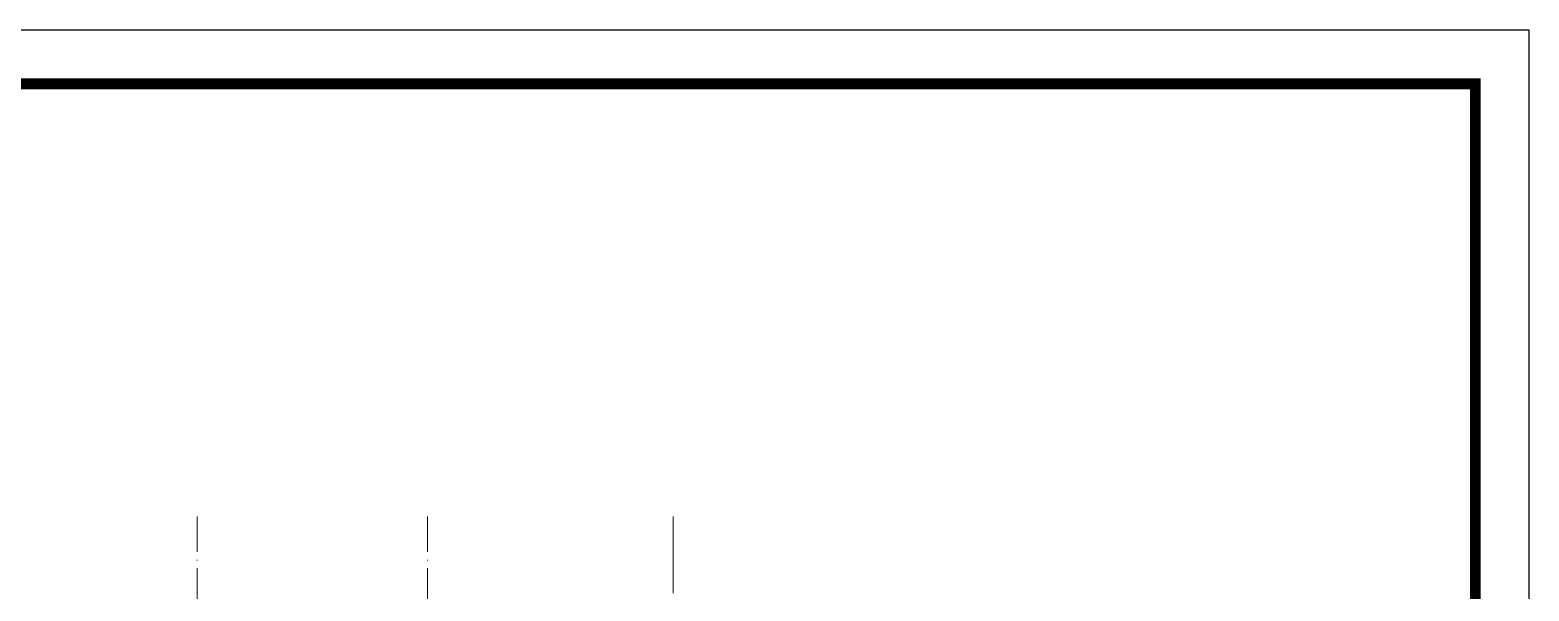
# Model space of a CAD drawing. Extents: x -23790 to 70590, y -14311 to 27269.
# Drawn here: x 51074 to 70590, y 19973 to 27269 of the extents above; entities that cross this region are included whole.
import ezdxf

# ---------------------------------------------------------------- set-up
doc = ezdxf.new("R2010")
doc.units = 0
doc.header["$LTSCALE"] = 1000
doc.header["$MEASUREMENT"] = 0
doc.linetypes.add('DOTE', pattern=[2.4200000000000004, 2, -0.2, 0.02, -0.2])
doc.layers.add('DOTE', color=1, linetype='DOTE', lineweight=0)
doc.layers.add('PUB_TITLE', color=4, linetype='CONTINUOUS')

msp = doc.modelspace()

# ---------------------------------------------------------------- linework, layer by layer
at = {"layer": 'DOTE', "linetype": 'DOTE', "ltscale": 0.5}
for p, q in [((53249.23849312334, 10800.07489165256), (53249.23849265675, 20943.0009913157)), ((56249.23849384139, 10800.07489210868), (56249.23849351263, 20943.0009913157)), ((59449.23849420786, 20943.0009913157), (59449.23849420833, -959.4990086843027)), ((59449.23849423068, 20943.0009913157), (59449.23849423115, -959.4990086843027))]:
    msp.add_line(p, q, dxfattribs=at)
at = {"layer": 'PUB_TITLE'}
msp.add_lwpolyline([(11790.45212426208, -14311.46971765211), (70590.45212426208, -14311.46971765211), (70590.45212426208, 27268.53028234789), (11790.45212426208, 27268.53028234789)], close=True, dxfattribs=at)
at = {"layer": 'PUB_TITLE', "const_width": 140}
msp.add_lwpolyline([(15290.45212426208, -13611.46971765211), (69890.45212426208, -13611.46971765211), (69890.45212426208, 26568.53028234789), (15290.45212426208, 26568.53028234789)], close=True, dxfattribs=at)

doc.saveas('drawing.dxf')
